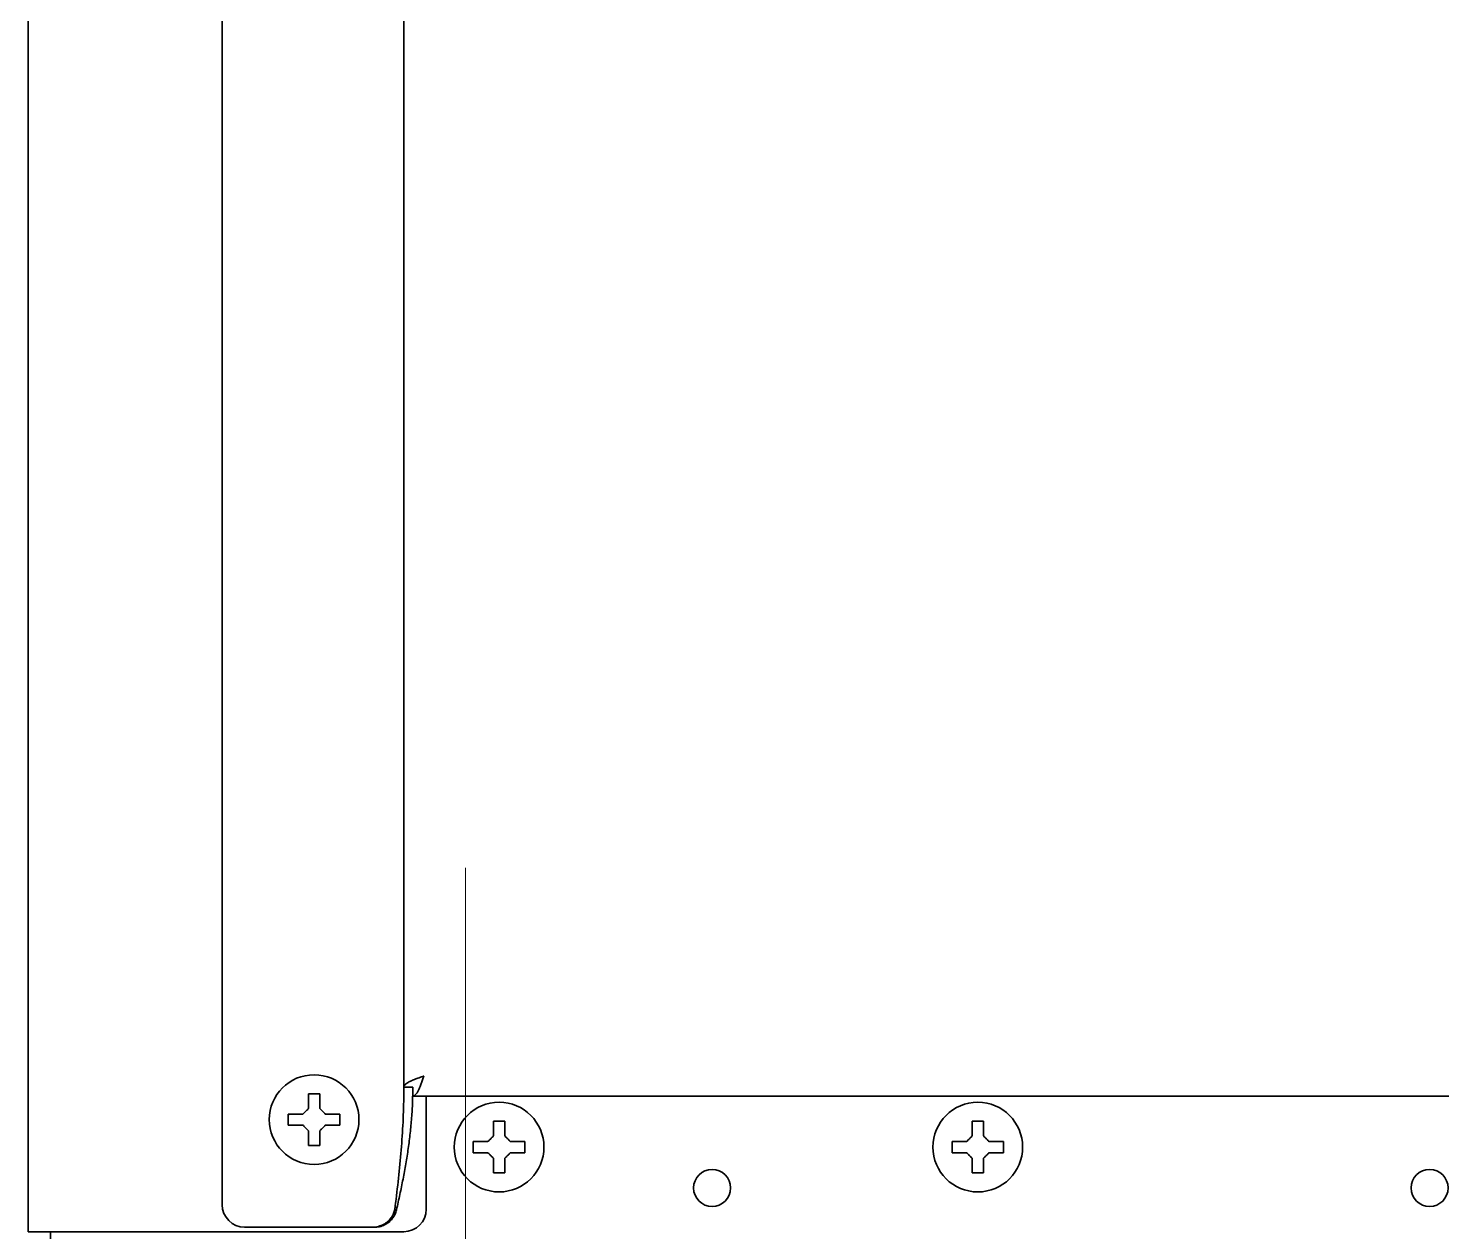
# Model space of a CAD drawing. Extents: x 6327 to 10269, y -393 to 3204.
# Drawn here: x 6337.6 to 6463.7, y 1374.1 to 1481.5 of the extents above; entities that cross this region are included whole.
import ezdxf

# ---------------------------------------------------------------- set-up
doc = ezdxf.new("R2010")
doc.units = 0
doc.header["$LTSCALE"] = 5
doc.layers.get('0').update_dxf_attribs({"linetype": 'CONTINUOUS', "lineweight": 0})
doc.layers.add('1', color=7, linetype='CONTINUOUS', true_color=0xffffff)

msp = doc.modelspace()

# ---------------------------------------------------------------- linework, layer by layer
at = {"color": 1}
msp.add_line((6376.57, 1406.58), (6376.57, 1306.58), dxfattribs=at)
at = {"layer": '1', "color": 7, "linetype": 'Continuous', "lineweight": 35}
for p, q in [((6337.57, 1374.13), (6337.57, 2073.55)), ((6371.07, 2069.19), (6371.07, 1387.03)), ((6354.87, 2065.23), (6354.87, 1376.53)), ((6371.07, 1387.03), (6371.87, 1387.03)), ((6371.87, 1386.23), (6371.87, 1387.03)), ((6371.87, 1386.23), (6693.08, 1386.23)), ((6373.07, 1376.13), (6373.07, 1386.23)), ((6360.8, 1384.63), (6360.77, 1384.5)), ((6360.77, 1384.13), (6360.77, 1384.63)), ((6365.37, 1384.63), (6365.37, 1384.13)), ((6360.77, 1383.63), (6360.77, 1384.13)), ((6365.37, 1384.13), (6365.37, 1383.63)), ((6377.27, 1381.68), (6377.27, 1382.18)), ((6381.87, 1382.18), (6381.87, 1381.68)), ((6419.97, 1381.68), (6419.97, 1382.18)), ((6424.57, 1382.18), (6424.57, 1381.68)), ((6377.27, 1381.18), (6377.27, 1381.68)), ((6381.87, 1381.68), (6381.87, 1381.18)), ((6419.97, 1381.18), (6419.97, 1381.68)), ((6424.57, 1381.68), (6424.57, 1381.18)), ((6368.26, 1374.53), (6356.87, 1374.53)), ((6368.44, 1374.53), (6368.26, 1374.53)), ((6337.57, 1374.13), (6339.37, 1374.13)), ((6339.37, 1374.13), (6371.07, 1374.13)), ((6339.57, 1372.83), (6339.57, 1374.13))]:
    msp.add_line(p, q, dxfattribs=at)
for centre, radius in [((6363.07, 1384.13), 4), ((6379.57, 1381.68), 4), ((6422.27, 1381.68), 4), ((6398.57, 1378.03), 1.65), ((6462.57, 1378.03), 1.65)]:
    msp.add_circle(centre, radius, dxfattribs=at)
for centre, start, end in [((6356.87, 1376.53), 180, 270), ((6371.07, 1376.13), 270, 0)]:
    msp.add_arc(centre, 2, start, end, dxfattribs=at)
for points, knots in [([(6371.07, 1387.03), (6371.07, 1386.19), (6371.04, 1384.53), (6370.9, 1382.03), (6370.67, 1379.53), (6370.45, 1377.61), (6370.32, 1376.53), (6370.29, 1376.28)], [0, 0, 0, 0, 0.232572, 0.465144, 0.697716, 0.930287, 1, 1, 1, 1]), ([(6371.87, 1387.03), (6371.87, 1386.57), (6371.86, 1386.11), (6371.83, 1385.2), (6371.8, 1384.75), (6371.73, 1383.83), (6371.69, 1383.38), (6371.59, 1382.47), (6371.53, 1382.01), (6371.4, 1381.1), (6371.33, 1380.64), (6371.17, 1379.73), (6371.09, 1379.28), (6370.91, 1378.36), (6370.82, 1377.91), (6370.62, 1377), (6370.52, 1376.54), (6370.42, 1376.08)], [0, 0, 0, 0, 0.125, 0.125, 0.25, 0.25, 0.375, 0.375, 0.5, 0.5, 0.625, 0.625, 0.75, 0.75, 0.875, 0.875, 1, 1, 1, 1]), ([(6372.87, 1388.03), (6372.83, 1387.91), (6372.79, 1387.79), (6372.71, 1387.56), (6372.66, 1387.45), (6372.58, 1387.23), (6372.54, 1387.12), (6372.46, 1386.93), (6372.41, 1386.84), (6372.33, 1386.67), (6372.29, 1386.59), (6372.21, 1386.46), (6372.16, 1386.41), (6372.08, 1386.32), (6372.04, 1386.28), (6371.96, 1386.24), (6371.91, 1386.23), (6371.87, 1386.23)], [0, 0, 0, 0, 0.125, 0.125, 0.25, 0.25, 0.375, 0.375, 0.5, 0.5, 0.625, 0.625, 0.75, 0.75, 0.875, 0.875, 1, 1, 1, 1]), ([(6363.57, 1386.43), (6363.57, 1386.22), (6363.57, 1386.01), (6363.57, 1385.69), (6363.57, 1385.58), (6363.57, 1385.35), (6363.57, 1385.24), (6363.57, 1385.13)], [0, 0, 0, 0, 0.5, 0.5, 0.75, 0.75, 1, 1, 1, 1]), ([(6360.77, 1384.63), (6360.98, 1384.63), (6361.19, 1384.63), (6361.51, 1384.63), (6361.62, 1384.63), (6361.84, 1384.63), (6361.96, 1384.63), (6362.07, 1384.63)], [0, 0, 0, 0, 0.5, 0.5, 0.75, 0.75, 1, 1, 1, 1]), ([(6362.57, 1381.83), (6362.57, 1382.03), (6362.57, 1382.24), (6362.57, 1382.56), (6362.57, 1382.67), (6362.57, 1382.9), (6362.57, 1383.01), (6362.57, 1383.13)], [0, 0, 0, 0, 0.5, 0.5, 0.75, 0.75, 1, 1, 1, 1]), ([(6365.37, 1383.63), (6365.17, 1383.63), (6364.96, 1383.63), (6364.64, 1383.63), (6364.53, 1383.63), (6364.3, 1383.63), (6364.19, 1383.63), (6364.07, 1383.63)], [0, 0, 0, 0, 0.5, 0.5, 0.75, 0.75, 1, 1, 1, 1]), ([(6380.07, 1383.98), (6380.07, 1383.77), (6380.07, 1383.56), (6380.07, 1383.24), (6380.07, 1383.13), (6380.07, 1382.9), (6380.07, 1382.79), (6380.07, 1382.68)], [0, 0, 0, 0, 0.5, 0.5, 0.75, 0.75, 1, 1, 1, 1]), ([(6422.77, 1383.98), (6422.77, 1383.77), (6422.77, 1383.56), (6422.77, 1383.24), (6422.77, 1383.13), (6422.77, 1382.9), (6422.77, 1382.79), (6422.77, 1382.68)], [0, 0, 0, 0, 0.5, 0.5, 0.75, 0.75, 1, 1, 1, 1]), ([(6377.27, 1382.18), (6377.48, 1382.18), (6377.69, 1382.18), (6378.01, 1382.18), (6378.12, 1382.18), (6378.34, 1382.18), (6378.46, 1382.18), (6378.57, 1382.18)], [0, 0, 0, 0, 0.5, 0.5, 0.75, 0.75, 1, 1, 1, 1]), ([(6419.97, 1382.18), (6420.18, 1382.18), (6420.39, 1382.18), (6420.71, 1382.18), (6420.82, 1382.18), (6421.04, 1382.18), (6421.16, 1382.18), (6421.27, 1382.18)], [0, 0, 0, 0, 0.5, 0.5, 0.75, 0.75, 1, 1, 1, 1]), ([(6379.07, 1379.38), (6379.07, 1379.58), (6379.07, 1379.79), (6379.07, 1380.11), (6379.07, 1380.22), (6379.07, 1380.45), (6379.07, 1380.56), (6379.07, 1380.68)], [0, 0, 0, 0, 0.5, 0.5, 0.75, 0.75, 1, 1, 1, 1]), ([(6381.87, 1381.18), (6381.67, 1381.18), (6381.46, 1381.18), (6381.14, 1381.18), (6381.03, 1381.18), (6380.8, 1381.18), (6380.69, 1381.18), (6380.57, 1381.18)], [0, 0, 0, 0, 0.5, 0.5, 0.75, 0.75, 1, 1, 1, 1]), ([(6421.77, 1379.38), (6421.77, 1379.58), (6421.77, 1379.79), (6421.77, 1380.11), (6421.77, 1380.22), (6421.77, 1380.45), (6421.77, 1380.56), (6421.77, 1380.68)], [0, 0, 0, 0, 0.5, 0.5, 0.75, 0.75, 1, 1, 1, 1]), ([(6424.57, 1381.18), (6424.37, 1381.18), (6424.16, 1381.18), (6423.84, 1381.18), (6423.73, 1381.18), (6423.5, 1381.18), (6423.39, 1381.18), (6423.27, 1381.18)], [0, 0, 0, 0, 0.5, 0.5, 0.75, 0.75, 1, 1, 1, 1]), ([(6368.26, 1374.53), (6368.35, 1374.53), (6368.44, 1374.53), (6368.63, 1374.56), (6368.72, 1374.57), (6368.85, 1374.61), (6368.89, 1374.62), (6368.96, 1374.65), (6368.98, 1374.65), (6369.02, 1374.67), (6369.04, 1374.68), (6369.15, 1374.72), (6369.23, 1374.76), (6369.39, 1374.85), (6369.47, 1374.91), (6369.56, 1374.98), (6369.58, 1374.99), (6369.61, 1375.02), (6369.66, 1375.07), (6369.71, 1375.11), (6369.81, 1375.21), (6369.87, 1375.28), (6369.95, 1375.39), (6369.98, 1375.43), (6370.01, 1375.49), (6370.03, 1375.51), (6370.05, 1375.55), (6370.06, 1375.57), (6370.07, 1375.59)], [0, 0, 0, 0, 0.125, 0.125, 0.25, 0.25, 0.3125, 0.3125, 0.34375, 0.34375, 0.375, 0.375, 0.5, 0.5, 0.625, 0.625, 0.65625, 0.65625, 0.6875, 0.75, 0.75, 0.875, 0.875, 0.9375, 0.9375, 0.96875, 0.96875, 1, 1, 1, 1]), ([(6370.07, 1375.59), (6370.1, 1375.64), (6370.13, 1375.7), (6370.18, 1375.81), (6370.2, 1375.86), (6370.23, 1375.98), (6370.25, 1376.04), (6370.27, 1376.16), (6370.28, 1376.22), (6370.29, 1376.28)], [0, 0, 0, 0, 0.25, 0.25, 0.5, 0.5, 0.75, 0.75, 1, 1, 1, 1]), ([(6370.42, 1376.08), (6370.41, 1376.02), (6370.39, 1375.95), (6370.34, 1375.82), (6370.32, 1375.75), (6370.26, 1375.62), (6370.23, 1375.56), (6370.17, 1375.47), (6370.15, 1375.44), (6370.12, 1375.38), (6370.09, 1375.35), (6370.07, 1375.33)], [0, 0, 0, 0, 0.25, 0.25, 0.5, 0.5, 0.75, 0.75, 0.875, 0.875, 1, 1, 1, 1]), ([(6370.07, 1375.33), (6370.02, 1375.26), (6369.97, 1375.2), (6369.86, 1375.09), (6369.81, 1375.04), (6369.72, 1374.97), (6369.67, 1374.93), (6369.62, 1374.9), (6369.59, 1374.87), (6369.57, 1374.86), (6369.49, 1374.81), (6369.42, 1374.77), (6369.28, 1374.7), (6369.21, 1374.67), (6369.1, 1374.63), (6369.04, 1374.61), (6368.98, 1374.6), (6368.95, 1374.59), (6368.93, 1374.58), (6368.83, 1374.56), (6368.68, 1374.54), (6368.52, 1374.53), (6368.44, 1374.53)], [0, 0, 0, 0, 0.125, 0.125, 0.25, 0.25, 0.3125, 0.34375, 0.34375, 0.375, 0.375, 0.5, 0.5, 0.625, 0.625, 0.6875, 0.71875, 0.71875, 0.75, 0.75, 0.875, 1, 1, 1, 1])]:
    msp.add_open_spline(points, degree=3, knots=knots, dxfattribs=at)
for points in [[(6372.87, 1388.03), (6372.8, 1388), (6372.66, 1387.95), (6372.44, 1387.87), (6372.23, 1387.8), (6372.03, 1387.72), (6371.85, 1387.64), (6371.68, 1387.56), (6371.52, 1387.49), (6371.39, 1387.41), (6371.28, 1387.33), (6371.19, 1387.26), (6371.12, 1387.18), (6371.08, 1387.1), (6371.07, 1387.05), (6371.07, 1387.03)], [(6362.57, 1385.13), (6362.57, 1385.18), (6362.57, 1385.29), (6362.57, 1385.45), (6362.57, 1385.61), (6362.57, 1385.76), (6362.57, 1385.92), (6362.57, 1386.07), (6362.57, 1386.24), (6362.57, 1386.36), (6362.57, 1386.43)], [(6362.57, 1386.43), (6362.74, 1386.43), (6363.07, 1386.43), (6363.41, 1386.43), (6363.57, 1386.43)], [(6362.07, 1384.63), (6362.1, 1384.65), (6362.14, 1384.7), (6362.22, 1384.77), (6362.29, 1384.84), (6362.36, 1384.91), (6362.43, 1384.98), (6362.5, 1385.05), (6362.55, 1385.1), (6362.57, 1385.13)], [(6363.57, 1385.13), (6363.6, 1385.1), (6363.65, 1385.05), (6363.72, 1384.98), (6363.8, 1384.9), (6363.87, 1384.83), (6363.93, 1384.76), (6364, 1384.7), (6364.05, 1384.65), (6364.07, 1384.63)], [(6364.07, 1384.63), (6364.13, 1384.63), (6364.24, 1384.63), (6364.4, 1384.63), (6364.56, 1384.63), (6364.71, 1384.63), (6364.86, 1384.63), (6365.02, 1384.63), (6365.19, 1384.63), (6365.31, 1384.63), (6365.37, 1384.63)], [(6362.07, 1383.63), (6362.02, 1383.63), (6361.91, 1383.63), (6361.75, 1383.63), (6361.59, 1383.63), (6361.43, 1383.63), (6361.28, 1383.63), (6361.13, 1383.63), (6360.96, 1383.63), (6360.84, 1383.63), (6360.77, 1383.63)], [(6362.57, 1383.13), (6362.55, 1383.15), (6362.5, 1383.2), (6362.42, 1383.28), (6362.35, 1383.35), (6362.28, 1383.42), (6362.21, 1383.49), (6362.14, 1383.56), (6362.1, 1383.6), (6362.07, 1383.63)], [(6364.07, 1383.63), (6364.05, 1383.6), (6364, 1383.55), (6363.93, 1383.48), (6363.86, 1383.41), (6363.79, 1383.34), (6363.72, 1383.27), (6363.64, 1383.2), (6363.6, 1383.15), (6363.57, 1383.13)], [(6363.57, 1383.13), (6363.57, 1383.07), (6363.57, 1382.96), (6363.57, 1382.8), (6363.57, 1382.64), (6363.57, 1382.49), (6363.57, 1382.34), (6363.57, 1382.18), (6363.57, 1382.01), (6363.57, 1381.89), (6363.57, 1381.83)], [(6379.07, 1382.68), (6379.07, 1382.73), (6379.07, 1382.84), (6379.07, 1383), (6379.07, 1383.16), (6379.07, 1383.31), (6379.07, 1383.47), (6379.07, 1383.62), (6379.07, 1383.79), (6379.07, 1383.91), (6379.07, 1383.98)], [(6379.07, 1383.98), (6379.24, 1383.98), (6379.57, 1383.98), (6379.91, 1383.98), (6380.07, 1383.98)], [(6421.77, 1382.68), (6421.77, 1382.73), (6421.77, 1382.84), (6421.77, 1383), (6421.77, 1383.16), (6421.77, 1383.31), (6421.77, 1383.47), (6421.77, 1383.62), (6421.77, 1383.79), (6421.77, 1383.91), (6421.77, 1383.98)], [(6421.77, 1383.98), (6421.94, 1383.98), (6422.27, 1383.98), (6422.61, 1383.98), (6422.77, 1383.98)], [(6363.57, 1381.83), (6363.41, 1381.83), (6363.07, 1381.83), (6362.74, 1381.83), (6362.57, 1381.83)], [(6378.57, 1382.18), (6378.6, 1382.2), (6378.64, 1382.25), (6378.72, 1382.32), (6378.79, 1382.39), (6378.86, 1382.46), (6378.93, 1382.53), (6379, 1382.6), (6379.05, 1382.65), (6379.07, 1382.68)], [(6380.07, 1382.68), (6380.1, 1382.65), (6380.15, 1382.6), (6380.22, 1382.53), (6380.3, 1382.45), (6380.37, 1382.38), (6380.43, 1382.31), (6380.5, 1382.25), (6380.55, 1382.2), (6380.57, 1382.18)], [(6380.57, 1382.18), (6380.63, 1382.18), (6380.74, 1382.18), (6380.9, 1382.18), (6381.06, 1382.18), (6381.21, 1382.18), (6381.36, 1382.18), (6381.52, 1382.18), (6381.69, 1382.18), (6381.81, 1382.18), (6381.87, 1382.18)], [(6421.27, 1382.18), (6421.3, 1382.2), (6421.34, 1382.25), (6421.42, 1382.32), (6421.49, 1382.39), (6421.56, 1382.46), (6421.63, 1382.53), (6421.7, 1382.6), (6421.75, 1382.65), (6421.77, 1382.68)], [(6422.77, 1382.68), (6422.8, 1382.65), (6422.85, 1382.6), (6422.92, 1382.53), (6423, 1382.45), (6423.07, 1382.38), (6423.13, 1382.31), (6423.2, 1382.25), (6423.25, 1382.2), (6423.27, 1382.18)], [(6423.27, 1382.18), (6423.33, 1382.18), (6423.44, 1382.18), (6423.6, 1382.18), (6423.76, 1382.18), (6423.91, 1382.18), (6424.06, 1382.18), (6424.22, 1382.18), (6424.39, 1382.18), (6424.51, 1382.18), (6424.57, 1382.18)], [(6378.57, 1381.18), (6378.52, 1381.18), (6378.41, 1381.18), (6378.25, 1381.18), (6378.09, 1381.18), (6377.93, 1381.18), (6377.78, 1381.18), (6377.63, 1381.18), (6377.46, 1381.18), (6377.34, 1381.18), (6377.27, 1381.18)], [(6379.07, 1380.68), (6379.05, 1380.7), (6379, 1380.75), (6378.92, 1380.83), (6378.85, 1380.9), (6378.78, 1380.97), (6378.71, 1381.04), (6378.64, 1381.11), (6378.6, 1381.15), (6378.57, 1381.18)], [(6380.57, 1381.18), (6380.55, 1381.15), (6380.5, 1381.1), (6380.43, 1381.03), (6380.36, 1380.96), (6380.29, 1380.89), (6380.22, 1380.82), (6380.14, 1380.75), (6380.1, 1380.7), (6380.07, 1380.68)], [(6380.07, 1380.68), (6380.07, 1380.62), (6380.07, 1380.51), (6380.07, 1380.35), (6380.07, 1380.19), (6380.07, 1380.04), (6380.07, 1379.89), (6380.07, 1379.73), (6380.07, 1379.56), (6380.07, 1379.44), (6380.07, 1379.38)], [(6421.27, 1381.18), (6421.22, 1381.18), (6421.11, 1381.18), (6420.95, 1381.18), (6420.79, 1381.18), (6420.63, 1381.18), (6420.48, 1381.18), (6420.33, 1381.18), (6420.16, 1381.18), (6420.04, 1381.18), (6419.97, 1381.18)], [(6421.77, 1380.68), (6421.75, 1380.7), (6421.7, 1380.75), (6421.62, 1380.83), (6421.55, 1380.9), (6421.48, 1380.97), (6421.41, 1381.04), (6421.34, 1381.11), (6421.3, 1381.15), (6421.27, 1381.18)], [(6423.27, 1381.18), (6423.25, 1381.15), (6423.2, 1381.1), (6423.13, 1381.03), (6423.06, 1380.96), (6422.99, 1380.89), (6422.92, 1380.82), (6422.84, 1380.75), (6422.8, 1380.7), (6422.77, 1380.68)], [(6422.77, 1380.68), (6422.77, 1380.62), (6422.77, 1380.51), (6422.77, 1380.35), (6422.77, 1380.19), (6422.77, 1380.04), (6422.77, 1379.89), (6422.77, 1379.73), (6422.77, 1379.56), (6422.77, 1379.44), (6422.77, 1379.38)], [(6380.07, 1379.38), (6379.91, 1379.38), (6379.57, 1379.38), (6379.24, 1379.38), (6379.07, 1379.38)], [(6422.77, 1379.38), (6422.61, 1379.38), (6422.27, 1379.38), (6421.94, 1379.38), (6421.77, 1379.38)]]:
    msp.add_open_spline(points, degree=3, dxfattribs=at)

doc.saveas('drawing.dxf')
